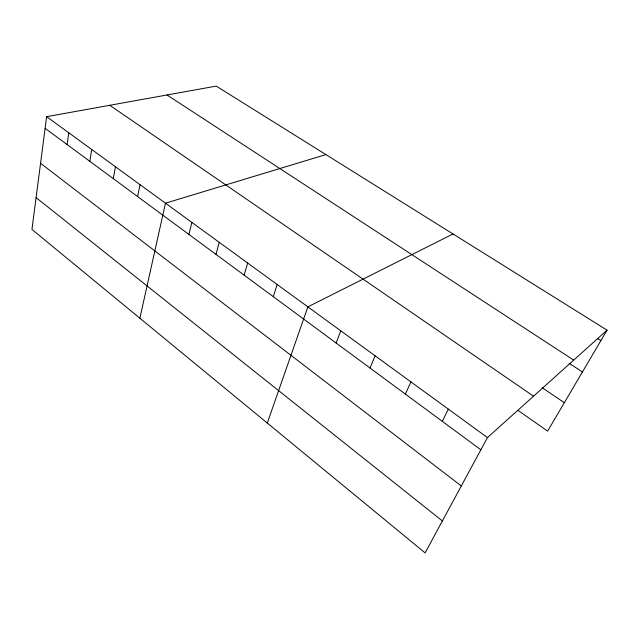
<?xml version="1.0" encoding="UTF-8"?>
<svg xmlns="http://www.w3.org/2000/svg" width="639" height="639" viewBox="0 0 639 639"><rect width="100%" height="100%" fill="white"/><g stroke="black" fill="none" stroke-linecap="round" stroke-linejoin="round"><path stroke-width="0.96" d="M46.639 116.673L31.95 229.425L425.103 552.895L487.453 437.595L607.05 330.155L216.238 86.105L46.639 116.673L487.453 437.595M67.087 144.542L68.812 132.816M89.803 161.292L91.736 149.502M113.303 178.632L115.459 166.779M137.625 196.572L140.029 184.663M139.877 318.222L165.477 203.186L325.898 154.59M188.92 234.417L191.86 222.396M215.998 254.394L219.241 242.325M244.106 275.129L247.652 263.012M273.284 296.656L277.174 284.507M267.294 423.058L307.87 306.856L453.019 233.97M336.138 343.023L340.795 330.818M370.029 368.024L375.117 355.811M405.382 394.103L410.933 381.882M442.292 421.333L448.338 409.12M607.05 330.155L547.615 431.125L518.157 410.494M597.537 338.518L600.884 340.635M167.019 94.979L573.686 360.124M569.165 363.295L582.425 371.986M542.128 387.649L564.333 402.714M109.796 105.291L533.541 396.188M45.121 128.335L480.863 449.784M40.569 163.288L461.302 485.959M36.096 197.627L442.38 520.953"/></g></svg>
